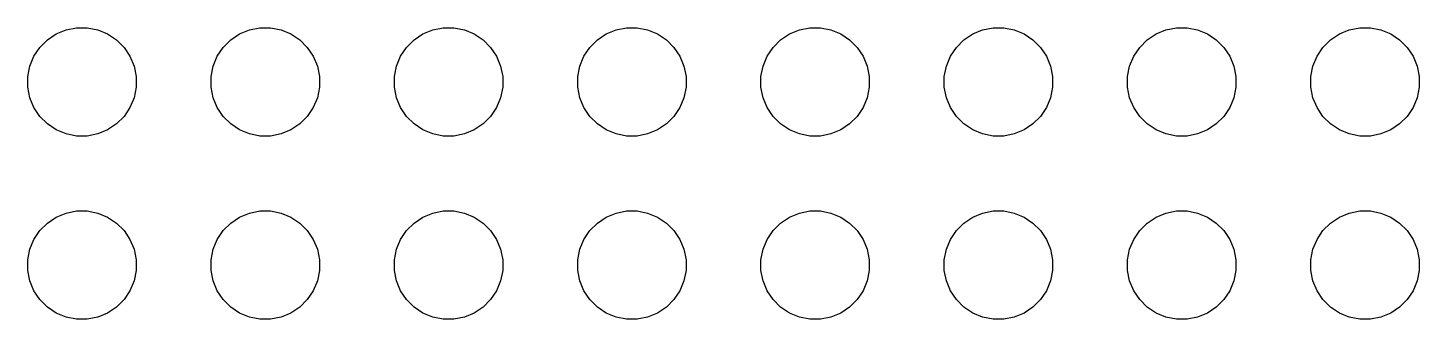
# Model space of a CAD drawing. Header units: millimetres. Extents: x 15 to 175, y 4 to 118.
# Drawn here: x 94.81 to 114.09, y 27 to 31.04 of the extents above; entities that cross this region are included whole.
import ezdxf

# ---------------------------------------------------------------- set-up
doc = ezdxf.new("R2010")
doc.units = ezdxf.units.MM
doc.layers.add('B.Cu', color=153, linetype='CONTINUOUS', true_color=0x4d7fc4)

msp = doc.modelspace()

# ---------------------------------------------------------------- linework, layer by layer
at = {"layer": 'B.Cu', "linetype": 'CONTINUOUS'}
for p, q in [((94.979783, 30.763836), (95.0843, 30.868353)), ((95.0843, 30.868353), (95.2072, 30.950472)), ((95.2072, 30.950472), (95.343758, 31.007036)), ((95.343758, 31.007036), (95.488728, 31.035872)), ((95.488728, 31.035872), (95.636538, 31.035872)), ((95.636538, 31.035872), (95.781508, 31.007036)), ((95.781508, 31.007036), (95.918066, 30.950472)), ((95.918066, 30.950472), (96.040966, 30.868353)), ((96.040966, 30.868353), (96.145483, 30.763836)), ((97.519783, 30.763836), (97.6243, 30.868353)), ((97.6243, 30.868353), (97.7472, 30.950472)), ((97.7472, 30.950472), (97.883758, 31.007036)), ((97.883758, 31.007036), (98.028728, 31.035872)), ((98.028728, 31.035872), (98.176538, 31.035872)), ((98.176538, 31.035872), (98.321508, 31.007036)), ((98.321508, 31.007036), (98.458066, 30.950472)), ((98.458066, 30.950472), (98.580966, 30.868353)), ((98.580966, 30.868353), (98.685483, 30.763836)), ((100.059783, 30.763836), (100.1643, 30.868353)), ((100.1643, 30.868353), (100.2872, 30.950472)), ((100.2872, 30.950472), (100.423758, 31.007036)), ((100.423758, 31.007036), (100.568728, 31.035872)), ((100.568728, 31.035872), (100.716538, 31.035872)), ((100.716538, 31.035872), (100.861508, 31.007036)), ((100.861508, 31.007036), (100.998066, 30.950472)), ((100.998066, 30.950472), (101.120966, 30.868353)), ((101.120966, 30.868353), (101.225483, 30.763836)), ((102.599783, 30.763836), (102.7043, 30.868353)), ((102.7043, 30.868353), (102.8272, 30.950472)), ((102.8272, 30.950472), (102.963758, 31.007036)), ((102.963758, 31.007036), (103.108728, 31.035872)), ((103.108728, 31.035872), (103.256538, 31.035872)), ((103.256538, 31.035872), (103.401508, 31.007036)), ((103.401508, 31.007036), (103.538066, 30.950472)), ((103.538066, 30.950472), (103.660966, 30.868353)), ((103.660966, 30.868353), (103.765483, 30.763836)), ((105.139783, 30.763836), (105.2443, 30.868353)), ((105.2443, 30.868353), (105.3672, 30.950472)), ((105.3672, 30.950472), (105.503758, 31.007036)), ((105.503758, 31.007036), (105.648728, 31.035872)), ((105.648728, 31.035872), (105.796538, 31.035872)), ((105.796538, 31.035872), (105.941508, 31.007036)), ((105.941508, 31.007036), (106.078066, 30.950472)), ((106.078066, 30.950472), (106.200966, 30.868353)), ((106.200966, 30.868353), (106.305483, 30.763836)), ((107.679783, 30.763836), (107.7843, 30.868353)), ((107.7843, 30.868353), (107.9072, 30.950472)), ((107.9072, 30.950472), (108.043758, 31.007036)), ((108.043758, 31.007036), (108.188728, 31.035872)), ((108.188728, 31.035872), (108.336538, 31.035872)), ((108.336538, 31.035872), (108.481508, 31.007036)), ((108.481508, 31.007036), (108.618066, 30.950472)), ((108.618066, 30.950472), (108.740966, 30.868353)), ((108.740966, 30.868353), (108.845483, 30.763836)), ((110.219783, 30.763836), (110.3243, 30.868353)), ((110.3243, 30.868353), (110.4472, 30.950472)), ((110.4472, 30.950472), (110.583758, 31.007036)), ((110.583758, 31.007036), (110.728728, 31.035872)), ((110.728728, 31.035872), (110.876538, 31.035872)), ((110.876538, 31.035872), (111.021508, 31.007036)), ((111.021508, 31.007036), (111.158066, 30.950472)), ((111.158066, 30.950472), (111.280966, 30.868353)), ((111.280966, 30.868353), (111.385483, 30.763836)), ((112.759783, 30.763836), (112.8643, 30.868353)), ((112.8643, 30.868353), (112.9872, 30.950472)), ((112.9872, 30.950472), (113.123758, 31.007036)), ((113.123758, 31.007036), (113.268728, 31.035872)), ((113.268728, 31.035872), (113.416538, 31.035872)), ((113.416538, 31.035872), (113.561508, 31.007036)), ((113.561508, 31.007036), (113.698066, 30.950472)), ((113.698066, 30.950472), (113.820966, 30.868353)), ((113.820966, 30.868353), (113.925483, 30.763836)), ((94.897664, 30.640936), (94.979783, 30.763836)), ((96.145483, 30.763836), (96.227602, 30.640936)), ((97.437664, 30.640936), (97.519783, 30.763836)), ((98.685483, 30.763836), (98.767602, 30.640936)), ((99.977664, 30.640936), (100.059783, 30.763836)), ((101.225483, 30.763836), (101.307602, 30.640936)), ((102.517664, 30.640936), (102.599783, 30.763836)), ((103.765483, 30.763836), (103.847602, 30.640936)), ((105.057664, 30.640936), (105.139783, 30.763836)), ((106.305483, 30.763836), (106.387602, 30.640936)), ((107.597664, 30.640936), (107.679783, 30.763836)), ((108.845483, 30.763836), (108.927602, 30.640936)), ((110.137664, 30.640936), (110.219783, 30.763836)), ((111.385483, 30.763836), (111.467602, 30.640936)), ((112.677664, 30.640936), (112.759783, 30.763836)), ((113.925483, 30.763836), (114.007602, 30.640936)), ((94.812264, 30.359408), (94.8411, 30.504378)), ((94.8411, 30.504378), (94.897664, 30.640936)), ((96.227602, 30.640936), (96.284166, 30.504378)), ((96.284166, 30.504378), (96.313002, 30.359408)), ((97.352264, 30.359408), (97.3811, 30.504378)), ((97.3811, 30.504378), (97.437664, 30.640936)), ((98.767602, 30.640936), (98.824166, 30.504378)), ((98.824166, 30.504378), (98.853002, 30.359408)), ((99.892264, 30.359408), (99.9211, 30.504378)), ((99.9211, 30.504378), (99.977664, 30.640936)), ((101.307602, 30.640936), (101.364166, 30.504378)), ((101.364166, 30.504378), (101.393002, 30.359408)), ((102.432264, 30.359408), (102.4611, 30.504378)), ((102.4611, 30.504378), (102.517664, 30.640936)), ((103.847602, 30.640936), (103.904166, 30.504378)), ((103.904166, 30.504378), (103.933002, 30.359408)), ((104.972264, 30.359408), (105.0011, 30.504378)), ((105.0011, 30.504378), (105.057664, 30.640936)), ((106.387602, 30.640936), (106.444166, 30.504378)), ((106.444166, 30.504378), (106.473002, 30.359408)), ((107.512264, 30.359408), (107.5411, 30.504378)), ((107.5411, 30.504378), (107.597664, 30.640936)), ((108.927602, 30.640936), (108.984166, 30.504378)), ((108.984166, 30.504378), (109.013002, 30.359408)), ((110.052264, 30.359408), (110.0811, 30.504378)), ((110.0811, 30.504378), (110.137664, 30.640936)), ((111.467602, 30.640936), (111.524166, 30.504378)), ((111.524166, 30.504378), (111.553002, 30.359408)), ((112.592264, 30.359408), (112.6211, 30.504378)), ((112.6211, 30.504378), (112.677664, 30.640936)), ((114.007602, 30.640936), (114.064166, 30.504378)), ((114.064166, 30.504378), (114.093002, 30.359408)), ((94.812264, 30.211598), (94.812264, 30.359408)), ((96.313002, 30.359408), (96.313002, 30.211598)), ((97.352264, 30.211598), (97.352264, 30.359408)), ((98.853002, 30.359408), (98.853002, 30.211598)), ((99.892264, 30.211598), (99.892264, 30.359408)), ((101.393002, 30.359408), (101.393002, 30.211598)), ((102.432264, 30.211598), (102.432264, 30.359408)), ((103.933002, 30.359408), (103.933002, 30.211598)), ((104.972264, 30.211598), (104.972264, 30.359408)), ((106.473002, 30.359408), (106.473002, 30.211598)), ((107.512264, 30.211598), (107.512264, 30.359408)), ((109.013002, 30.359408), (109.013002, 30.211598)), ((110.052264, 30.211598), (110.052264, 30.359408)), ((111.553002, 30.359408), (111.553002, 30.211598)), ((112.592264, 30.211598), (112.592264, 30.359408)), ((114.093002, 30.359408), (114.093002, 30.211598)), ((94.8411, 30.066628), (94.812264, 30.211598)), ((96.313002, 30.211598), (96.284166, 30.066628)), ((97.3811, 30.066628), (97.352264, 30.211598)), ((98.853002, 30.211598), (98.824166, 30.066628)), ((99.9211, 30.066628), (99.892264, 30.211598)), ((101.393002, 30.211598), (101.364166, 30.066628)), ((102.4611, 30.066628), (102.432264, 30.211598)), ((103.933002, 30.211598), (103.904166, 30.066628)), ((105.0011, 30.066628), (104.972264, 30.211598)), ((106.473002, 30.211598), (106.444166, 30.066628)), ((107.5411, 30.066628), (107.512264, 30.211598)), ((109.013002, 30.211598), (108.984166, 30.066628)), ((110.0811, 30.066628), (110.052264, 30.211598)), ((111.553002, 30.211598), (111.524166, 30.066628)), ((112.6211, 30.066628), (112.592264, 30.211598)), ((114.093002, 30.211598), (114.064166, 30.066628)), ((94.897664, 29.93007), (94.8411, 30.066628)), ((94.979783, 29.80717), (94.897664, 29.93007)), ((96.227602, 29.93007), (96.145483, 29.80717)), ((96.284166, 30.066628), (96.227602, 29.93007)), ((97.437664, 29.93007), (97.3811, 30.066628)), ((97.519783, 29.80717), (97.437664, 29.93007)), ((98.767602, 29.93007), (98.685483, 29.80717)), ((98.824166, 30.066628), (98.767602, 29.93007)), ((99.977664, 29.93007), (99.9211, 30.066628)), ((100.059783, 29.80717), (99.977664, 29.93007)), ((101.307602, 29.93007), (101.225483, 29.80717)), ((101.364166, 30.066628), (101.307602, 29.93007)), ((102.517664, 29.93007), (102.4611, 30.066628)), ((102.599783, 29.80717), (102.517664, 29.93007)), ((103.847602, 29.93007), (103.765483, 29.80717)), ((103.904166, 30.066628), (103.847602, 29.93007)), ((105.057664, 29.93007), (105.0011, 30.066628)), ((105.139783, 29.80717), (105.057664, 29.93007)), ((106.387602, 29.93007), (106.305483, 29.80717)), ((106.444166, 30.066628), (106.387602, 29.93007)), ((107.597664, 29.93007), (107.5411, 30.066628)), ((107.679783, 29.80717), (107.597664, 29.93007)), ((108.927602, 29.93007), (108.845483, 29.80717)), ((108.984166, 30.066628), (108.927602, 29.93007)), ((110.137664, 29.93007), (110.0811, 30.066628)), ((110.219783, 29.80717), (110.137664, 29.93007)), ((111.467602, 29.93007), (111.385483, 29.80717)), ((111.524166, 30.066628), (111.467602, 29.93007)), ((112.677664, 29.93007), (112.6211, 30.066628)), ((112.759783, 29.80717), (112.677664, 29.93007)), ((114.007602, 29.93007), (113.925483, 29.80717)), ((114.064166, 30.066628), (114.007602, 29.93007)), ((95.0843, 29.702653), (94.979783, 29.80717)), ((95.2072, 29.620534), (95.0843, 29.702653)), ((96.040966, 29.702653), (95.918066, 29.620534)), ((96.145483, 29.80717), (96.040966, 29.702653)), ((97.6243, 29.702653), (97.519783, 29.80717)), ((97.7472, 29.620534), (97.6243, 29.702653)), ((98.580966, 29.702653), (98.458066, 29.620534)), ((98.685483, 29.80717), (98.580966, 29.702653)), ((100.1643, 29.702653), (100.059783, 29.80717)), ((100.2872, 29.620534), (100.1643, 29.702653)), ((101.120966, 29.702653), (100.998066, 29.620534)), ((101.225483, 29.80717), (101.120966, 29.702653)), ((102.7043, 29.702653), (102.599783, 29.80717)), ((102.8272, 29.620534), (102.7043, 29.702653)), ((103.660966, 29.702653), (103.538066, 29.620534)), ((103.765483, 29.80717), (103.660966, 29.702653)), ((105.2443, 29.702653), (105.139783, 29.80717)), ((105.3672, 29.620534), (105.2443, 29.702653)), ((106.200966, 29.702653), (106.078066, 29.620534)), ((106.305483, 29.80717), (106.200966, 29.702653)), ((107.7843, 29.702653), (107.679783, 29.80717)), ((107.9072, 29.620534), (107.7843, 29.702653)), ((108.740966, 29.702653), (108.618066, 29.620534)), ((108.845483, 29.80717), (108.740966, 29.702653)), ((110.3243, 29.702653), (110.219783, 29.80717)), ((110.4472, 29.620534), (110.3243, 29.702653)), ((111.280966, 29.702653), (111.158066, 29.620534)), ((111.385483, 29.80717), (111.280966, 29.702653)), ((112.8643, 29.702653), (112.759783, 29.80717)), ((112.9872, 29.620534), (112.8643, 29.702653)), ((113.820966, 29.702653), (113.698066, 29.620534)), ((113.925483, 29.80717), (113.820966, 29.702653)), ((95.343758, 29.56397), (95.2072, 29.620534)), ((95.488728, 29.535134), (95.343758, 29.56397)), ((95.636538, 29.535134), (95.488728, 29.535134)), ((95.781508, 29.56397), (95.636538, 29.535134)), ((95.918066, 29.620534), (95.781508, 29.56397)), ((97.883758, 29.56397), (97.7472, 29.620534)), ((98.028728, 29.535134), (97.883758, 29.56397)), ((98.176538, 29.535134), (98.028728, 29.535134)), ((98.321508, 29.56397), (98.176538, 29.535134)), ((98.458066, 29.620534), (98.321508, 29.56397)), ((100.423758, 29.56397), (100.2872, 29.620534)), ((100.568728, 29.535134), (100.423758, 29.56397)), ((100.716538, 29.535134), (100.568728, 29.535134)), ((100.861508, 29.56397), (100.716538, 29.535134)), ((100.998066, 29.620534), (100.861508, 29.56397)), ((102.963758, 29.56397), (102.8272, 29.620534)), ((103.108728, 29.535134), (102.963758, 29.56397)), ((103.256538, 29.535134), (103.108728, 29.535134)), ((103.401508, 29.56397), (103.256538, 29.535134)), ((103.538066, 29.620534), (103.401508, 29.56397)), ((105.503758, 29.56397), (105.3672, 29.620534)), ((105.648728, 29.535134), (105.503758, 29.56397)), ((105.796538, 29.535134), (105.648728, 29.535134)), ((105.941508, 29.56397), (105.796538, 29.535134)), ((106.078066, 29.620534), (105.941508, 29.56397)), ((108.043758, 29.56397), (107.9072, 29.620534)), ((108.188728, 29.535134), (108.043758, 29.56397)), ((108.336538, 29.535134), (108.188728, 29.535134)), ((108.481508, 29.56397), (108.336538, 29.535134)), ((108.618066, 29.620534), (108.481508, 29.56397)), ((110.583758, 29.56397), (110.4472, 29.620534)), ((110.728728, 29.535134), (110.583758, 29.56397)), ((110.876538, 29.535134), (110.728728, 29.535134)), ((111.021508, 29.56397), (110.876538, 29.535134)), ((111.158066, 29.620534), (111.021508, 29.56397)), ((113.123758, 29.56397), (112.9872, 29.620534)), ((113.268728, 29.535134), (113.123758, 29.56397)), ((113.416538, 29.535134), (113.268728, 29.535134)), ((113.561508, 29.56397), (113.416538, 29.535134)), ((113.698066, 29.620534), (113.561508, 29.56397)), ((95.0843, 28.328353), (95.2072, 28.410472)), ((95.2072, 28.410472), (95.343758, 28.467036)), ((95.343758, 28.467036), (95.488728, 28.495872)), ((95.488728, 28.495872), (95.636538, 28.495872)), ((95.636538, 28.495872), (95.781508, 28.467036)), ((95.781508, 28.467036), (95.918066, 28.410472)), ((95.918066, 28.410472), (96.040966, 28.328353)), ((97.6243, 28.328353), (97.7472, 28.410472)), ((97.7472, 28.410472), (97.883758, 28.467036)), ((97.883758, 28.467036), (98.028728, 28.495872)), ((98.028728, 28.495872), (98.176538, 28.495872)), ((98.176538, 28.495872), (98.321508, 28.467036)), ((98.321508, 28.467036), (98.458066, 28.410472)), ((98.458066, 28.410472), (98.580966, 28.328353)), ((100.1643, 28.328353), (100.2872, 28.410472)), ((100.2872, 28.410472), (100.423758, 28.467036)), ((100.423758, 28.467036), (100.568728, 28.495872)), ((100.568728, 28.495872), (100.716538, 28.495872)), ((100.716538, 28.495872), (100.861508, 28.467036)), ((100.861508, 28.467036), (100.998066, 28.410472)), ((100.998066, 28.410472), (101.120966, 28.328353)), ((102.7043, 28.328353), (102.8272, 28.410472)), ((102.8272, 28.410472), (102.963758, 28.467036)), ((102.963758, 28.467036), (103.108728, 28.495872)), ((103.108728, 28.495872), (103.256538, 28.495872)), ((103.256538, 28.495872), (103.401508, 28.467036)), ((103.401508, 28.467036), (103.538066, 28.410472)), ((103.538066, 28.410472), (103.660966, 28.328353)), ((105.2443, 28.328353), (105.3672, 28.410472)), ((105.3672, 28.410472), (105.503758, 28.467036)), ((105.503758, 28.467036), (105.648728, 28.495872)), ((105.648728, 28.495872), (105.796538, 28.495872)), ((105.796538, 28.495872), (105.941508, 28.467036)), ((105.941508, 28.467036), (106.078066, 28.410472)), ((106.078066, 28.410472), (106.200966, 28.328353)), ((107.7843, 28.328353), (107.9072, 28.410472)), ((107.9072, 28.410472), (108.043758, 28.467036)), ((108.043758, 28.467036), (108.188728, 28.495872)), ((108.188728, 28.495872), (108.336538, 28.495872)), ((108.336538, 28.495872), (108.481508, 28.467036)), ((108.481508, 28.467036), (108.618066, 28.410472)), ((108.618066, 28.410472), (108.740966, 28.328353)), ((110.3243, 28.328353), (110.4472, 28.410472)), ((110.4472, 28.410472), (110.583758, 28.467036)), ((110.583758, 28.467036), (110.728728, 28.495872)), ((110.728728, 28.495872), (110.876538, 28.495872)), ((110.876538, 28.495872), (111.021508, 28.467036)), ((111.021508, 28.467036), (111.158066, 28.410472)), ((111.158066, 28.410472), (111.280966, 28.328353)), ((112.8643, 28.328353), (112.9872, 28.410472)), ((112.9872, 28.410472), (113.123758, 28.467036)), ((113.123758, 28.467036), (113.268728, 28.495872)), ((113.268728, 28.495872), (113.416538, 28.495872)), ((113.416538, 28.495872), (113.561508, 28.467036)), ((113.561508, 28.467036), (113.698066, 28.410472)), ((113.698066, 28.410472), (113.820966, 28.328353)), ((94.897664, 28.100936), (94.979783, 28.223836)), ((94.979783, 28.223836), (95.0843, 28.328353)), ((96.040966, 28.328353), (96.145483, 28.223836)), ((96.145483, 28.223836), (96.227602, 28.100936)), ((97.437664, 28.100936), (97.519783, 28.223836)), ((97.519783, 28.223836), (97.6243, 28.328353)), ((98.580966, 28.328353), (98.685483, 28.223836)), ((98.685483, 28.223836), (98.767602, 28.100936)), ((99.977664, 28.100936), (100.059783, 28.223836)), ((100.059783, 28.223836), (100.1643, 28.328353)), ((101.120966, 28.328353), (101.225483, 28.223836)), ((101.225483, 28.223836), (101.307602, 28.100936)), ((102.517664, 28.100936), (102.599783, 28.223836)), ((102.599783, 28.223836), (102.7043, 28.328353)), ((103.660966, 28.328353), (103.765483, 28.223836)), ((103.765483, 28.223836), (103.847602, 28.100936)), ((105.057664, 28.100936), (105.139783, 28.223836)), ((105.139783, 28.223836), (105.2443, 28.328353)), ((106.200966, 28.328353), (106.305483, 28.223836)), ((106.305483, 28.223836), (106.387602, 28.100936)), ((107.597664, 28.100936), (107.679783, 28.223836)), ((107.679783, 28.223836), (107.7843, 28.328353)), ((108.740966, 28.328353), (108.845483, 28.223836)), ((108.845483, 28.223836), (108.927602, 28.100936)), ((110.137664, 28.100936), (110.219783, 28.223836)), ((110.219783, 28.223836), (110.3243, 28.328353)), ((111.280966, 28.328353), (111.385483, 28.223836)), ((111.385483, 28.223836), (111.467602, 28.100936)), ((112.677664, 28.100936), (112.759783, 28.223836)), ((112.759783, 28.223836), (112.8643, 28.328353)), ((113.820966, 28.328353), (113.925483, 28.223836)), ((113.925483, 28.223836), (114.007602, 28.100936)), ((94.812264, 27.819408), (94.8411, 27.964378)), ((94.8411, 27.964378), (94.897664, 28.100936)), ((96.227602, 28.100936), (96.284166, 27.964378)), ((96.284166, 27.964378), (96.313002, 27.819408)), ((97.352264, 27.819408), (97.3811, 27.964378)), ((97.3811, 27.964378), (97.437664, 28.100936)), ((98.767602, 28.100936), (98.824166, 27.964378)), ((98.824166, 27.964378), (98.853002, 27.819408)), ((99.892264, 27.819408), (99.9211, 27.964378)), ((99.9211, 27.964378), (99.977664, 28.100936)), ((101.307602, 28.100936), (101.364166, 27.964378)), ((101.364166, 27.964378), (101.393002, 27.819408)), ((102.432264, 27.819408), (102.4611, 27.964378)), ((102.4611, 27.964378), (102.517664, 28.100936)), ((103.847602, 28.100936), (103.904166, 27.964378)), ((103.904166, 27.964378), (103.933002, 27.819408)), ((104.972264, 27.819408), (105.0011, 27.964378)), ((105.0011, 27.964378), (105.057664, 28.100936)), ((106.387602, 28.100936), (106.444166, 27.964378)), ((106.444166, 27.964378), (106.473002, 27.819408)), ((107.512264, 27.819408), (107.5411, 27.964378)), ((107.5411, 27.964378), (107.597664, 28.100936)), ((108.927602, 28.100936), (108.984166, 27.964378)), ((108.984166, 27.964378), (109.013002, 27.819408)), ((110.052264, 27.819408), (110.0811, 27.964378)), ((110.0811, 27.964378), (110.137664, 28.100936)), ((111.467602, 28.100936), (111.524166, 27.964378)), ((111.524166, 27.964378), (111.553002, 27.819408)), ((112.592264, 27.819408), (112.6211, 27.964378)), ((112.6211, 27.964378), (112.677664, 28.100936)), ((114.007602, 28.100936), (114.064166, 27.964378)), ((114.064166, 27.964378), (114.093002, 27.819408)), ((94.812264, 27.671598), (94.812264, 27.819408)), ((96.313002, 27.819408), (96.313002, 27.671598)), ((97.352264, 27.671598), (97.352264, 27.819408)), ((98.853002, 27.819408), (98.853002, 27.671598)), ((99.892264, 27.671598), (99.892264, 27.819408)), ((101.393002, 27.819408), (101.393002, 27.671598)), ((102.432264, 27.671598), (102.432264, 27.819408)), ((103.933002, 27.819408), (103.933002, 27.671598)), ((104.972264, 27.671598), (104.972264, 27.819408)), ((106.473002, 27.819408), (106.473002, 27.671598)), ((107.512264, 27.671598), (107.512264, 27.819408)), ((109.013002, 27.819408), (109.013002, 27.671598)), ((110.052264, 27.671598), (110.052264, 27.819408)), ((111.553002, 27.819408), (111.553002, 27.671598)), ((112.592264, 27.671598), (112.592264, 27.819408)), ((114.093002, 27.819408), (114.093002, 27.671598)), ((94.8411, 27.526628), (94.812264, 27.671598)), ((96.313002, 27.671598), (96.284166, 27.526628)), ((97.3811, 27.526628), (97.352264, 27.671598)), ((98.853002, 27.671598), (98.824166, 27.526628)), ((99.9211, 27.526628), (99.892264, 27.671598)), ((101.393002, 27.671598), (101.364166, 27.526628)), ((102.4611, 27.526628), (102.432264, 27.671598)), ((103.933002, 27.671598), (103.904166, 27.526628)), ((105.0011, 27.526628), (104.972264, 27.671598)), ((106.473002, 27.671598), (106.444166, 27.526628)), ((107.5411, 27.526628), (107.512264, 27.671598)), ((109.013002, 27.671598), (108.984166, 27.526628)), ((110.0811, 27.526628), (110.052264, 27.671598)), ((111.553002, 27.671598), (111.524166, 27.526628)), ((112.6211, 27.526628), (112.592264, 27.671598)), ((114.093002, 27.671598), (114.064166, 27.526628)), ((94.897664, 27.39007), (94.8411, 27.526628)), ((94.979783, 27.26717), (94.897664, 27.39007)), ((96.227602, 27.39007), (96.145483, 27.26717)), ((96.284166, 27.526628), (96.227602, 27.39007)), ((97.437664, 27.39007), (97.3811, 27.526628)), ((97.519783, 27.26717), (97.437664, 27.39007)), ((98.767602, 27.39007), (98.685483, 27.26717)), ((98.824166, 27.526628), (98.767602, 27.39007)), ((99.977664, 27.39007), (99.9211, 27.526628)), ((100.059783, 27.26717), (99.977664, 27.39007)), ((101.307602, 27.39007), (101.225483, 27.26717)), ((101.364166, 27.526628), (101.307602, 27.39007)), ((102.517664, 27.39007), (102.4611, 27.526628)), ((102.599783, 27.26717), (102.517664, 27.39007)), ((103.847602, 27.39007), (103.765483, 27.26717)), ((103.904166, 27.526628), (103.847602, 27.39007)), ((105.057664, 27.39007), (105.0011, 27.526628)), ((105.139783, 27.26717), (105.057664, 27.39007)), ((106.387602, 27.39007), (106.305483, 27.26717)), ((106.444166, 27.526628), (106.387602, 27.39007)), ((107.597664, 27.39007), (107.5411, 27.526628)), ((107.679783, 27.26717), (107.597664, 27.39007)), ((108.927602, 27.39007), (108.845483, 27.26717)), ((108.984166, 27.526628), (108.927602, 27.39007)), ((110.137664, 27.39007), (110.0811, 27.526628)), ((110.219783, 27.26717), (110.137664, 27.39007)), ((111.467602, 27.39007), (111.385483, 27.26717)), ((111.524166, 27.526628), (111.467602, 27.39007)), ((112.677664, 27.39007), (112.6211, 27.526628)), ((112.759783, 27.26717), (112.677664, 27.39007)), ((114.007602, 27.39007), (113.925483, 27.26717)), ((114.064166, 27.526628), (114.007602, 27.39007)), ((95.0843, 27.162653), (94.979783, 27.26717)), ((96.145483, 27.26717), (96.040966, 27.162653)), ((97.6243, 27.162653), (97.519783, 27.26717)), ((98.685483, 27.26717), (98.580966, 27.162653)), ((100.1643, 27.162653), (100.059783, 27.26717)), ((101.225483, 27.26717), (101.120966, 27.162653)), ((102.7043, 27.162653), (102.599783, 27.26717)), ((103.765483, 27.26717), (103.660966, 27.162653)), ((105.2443, 27.162653), (105.139783, 27.26717)), ((106.305483, 27.26717), (106.200966, 27.162653)), ((107.7843, 27.162653), (107.679783, 27.26717)), ((108.845483, 27.26717), (108.740966, 27.162653)), ((110.3243, 27.162653), (110.219783, 27.26717)), ((111.385483, 27.26717), (111.280966, 27.162653)), ((112.8643, 27.162653), (112.759783, 27.26717)), ((113.925483, 27.26717), (113.820966, 27.162653)), ((95.2072, 27.080534), (95.0843, 27.162653)), ((95.343758, 27.02397), (95.2072, 27.080534)), ((95.488728, 26.995134), (95.343758, 27.02397)), ((95.636538, 26.995134), (95.488728, 26.995134)), ((95.781508, 27.02397), (95.636538, 26.995134)), ((95.918066, 27.080534), (95.781508, 27.02397)), ((96.040966, 27.162653), (95.918066, 27.080534)), ((97.7472, 27.080534), (97.6243, 27.162653)), ((97.883758, 27.02397), (97.7472, 27.080534)), ((98.028728, 26.995134), (97.883758, 27.02397)), ((98.176538, 26.995134), (98.028728, 26.995134)), ((98.321508, 27.02397), (98.176538, 26.995134)), ((98.458066, 27.080534), (98.321508, 27.02397)), ((98.580966, 27.162653), (98.458066, 27.080534)), ((100.2872, 27.080534), (100.1643, 27.162653)), ((100.423758, 27.02397), (100.2872, 27.080534)), ((100.568728, 26.995134), (100.423758, 27.02397)), ((100.716538, 26.995134), (100.568728, 26.995134)), ((100.861508, 27.02397), (100.716538, 26.995134)), ((100.998066, 27.080534), (100.861508, 27.02397)), ((101.120966, 27.162653), (100.998066, 27.080534)), ((102.8272, 27.080534), (102.7043, 27.162653)), ((102.963758, 27.02397), (102.8272, 27.080534)), ((103.108728, 26.995134), (102.963758, 27.02397)), ((103.256538, 26.995134), (103.108728, 26.995134)), ((103.401508, 27.02397), (103.256538, 26.995134)), ((103.538066, 27.080534), (103.401508, 27.02397)), ((103.660966, 27.162653), (103.538066, 27.080534)), ((105.3672, 27.080534), (105.2443, 27.162653)), ((105.503758, 27.02397), (105.3672, 27.080534)), ((105.648728, 26.995134), (105.503758, 27.02397)), ((105.796538, 26.995134), (105.648728, 26.995134)), ((105.941508, 27.02397), (105.796538, 26.995134)), ((106.078066, 27.080534), (105.941508, 27.02397)), ((106.200966, 27.162653), (106.078066, 27.080534)), ((107.9072, 27.080534), (107.7843, 27.162653)), ((108.043758, 27.02397), (107.9072, 27.080534)), ((108.188728, 26.995134), (108.043758, 27.02397)), ((108.336538, 26.995134), (108.188728, 26.995134)), ((108.481508, 27.02397), (108.336538, 26.995134)), ((108.618066, 27.080534), (108.481508, 27.02397)), ((108.740966, 27.162653), (108.618066, 27.080534)), ((110.4472, 27.080534), (110.3243, 27.162653)), ((110.583758, 27.02397), (110.4472, 27.080534)), ((110.728728, 26.995134), (110.583758, 27.02397)), ((110.876538, 26.995134), (110.728728, 26.995134)), ((111.021508, 27.02397), (110.876538, 26.995134)), ((111.158066, 27.080534), (111.021508, 27.02397)), ((111.280966, 27.162653), (111.158066, 27.080534)), ((112.9872, 27.080534), (112.8643, 27.162653)), ((113.123758, 27.02397), (112.9872, 27.080534)), ((113.268728, 26.995134), (113.123758, 27.02397)), ((113.416538, 26.995134), (113.268728, 26.995134)), ((113.561508, 27.02397), (113.416538, 26.995134)), ((113.698066, 27.080534), (113.561508, 27.02397)), ((113.820966, 27.162653), (113.698066, 27.080534))]:
    msp.add_line(p, q, dxfattribs=at)

doc.saveas('drawing.dxf')
